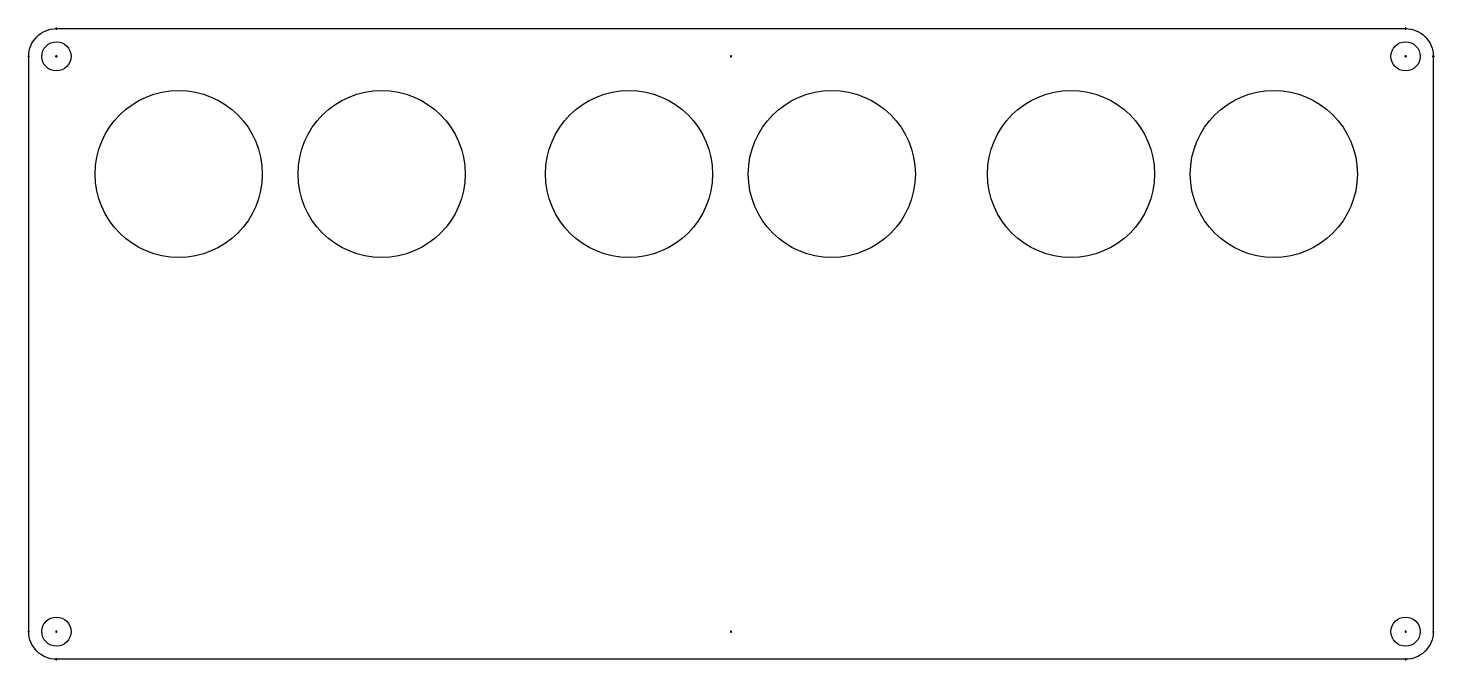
# Model space of a CAD drawing. Header units: millimetres. Extents: x 25 to 178, y 59 to 127.
import ezdxf

# ---------------------------------------------------------------- set-up
doc = ezdxf.new("R2010")
doc.units = ezdxf.units.MM
doc.layers.get('0').update_dxf_attribs({"linetype": 'CONTINUOUS'})

msp = doc.modelspace()

# ---------------------------------------------------------------- linework, layer by layer
for points in [[(28.53, 127.13), (174.67, 127.13, -0.414214), (177.67, 124.13), (177.67, 61.8, -0.414214), (174.67, 58.8), (28.53, 58.8, -0.414214), (25.53, 61.8), (25.53, 124.13, -0.414214)], [(28.46, 127.13, 1), (28.59, 127.13, 1)], [(28.59, 127.13, 1), (28.46, 127.13, 1)], [(174.74, 127.13, 1), (174.61, 127.13, -1)], [(174.61, 127.13, 1), (174.74, 127.13, -1)], [(25.59, 124.13, 1), (25.46, 124.13, 1)], [(25.46, 124.13, 1), (25.59, 124.13, 1)], [(28.59, 124.13, 1), (28.46, 124.13, -1)], [(28.46, 124.13, 1), (28.59, 124.13, -1)], [(101.66, 124.13, 1), (101.54, 124.13, 1)], [(174.74, 124.13, 1), (174.61, 124.13, -1)], [(174.61, 124.13, 1), (174.74, 124.13, -1)], [(177.74, 124.13, 1), (177.61, 124.13, -1)], [(177.61, 124.13, 1), (177.74, 124.13, -1)], [(25.59, 61.8, 1), (25.46, 61.8, 1)], [(25.46, 61.8, 1), (25.59, 61.8, 1)], [(28.59, 61.8, 1), (28.46, 61.8, 1)], [(28.59, 61.8, 1), (28.46, 61.8, 1)], [(101.54, 61.8, 1), (101.66, 61.8, 1)], [(174.61, 61.8, 1), (174.74, 61.8, 1)], [(174.74, 61.8, 1), (174.61, 61.8, 1)], [(177.74, 61.8, 1), (177.61, 61.8, 1)], [(177.61, 61.8, 1), (177.74, 61.8, 1)], [(28.59, 58.8, 1), (28.46, 58.8, 1)], [(28.59, 58.8, 1), (28.46, 58.8, 1)], [(174.74, 58.8, 1), (174.61, 58.8, 1)], [(174.61, 58.8, 1), (174.74, 58.8, 1)]]:
    msp.add_lwpolyline(points, format="xyb", close=True)
for centre, radius in [((28.53, 124.13), 1.58), ((28.53, 124.13), 1.58), ((174.67, 124.13), 1.58), ((41.78, 111.38), 9.05), ((63.75, 111.38), 9.05), ((90.55, 111.38), 9.05), ((112.52, 111.38), 9.05), ((138.43, 111.38), 9.05), ((160.4, 111.38), 9.05), ((28.53, 61.8), 1.58), ((174.67, 61.8), 1.58)]:
    msp.add_circle(centre, radius)

doc.saveas('drawing.dxf')
